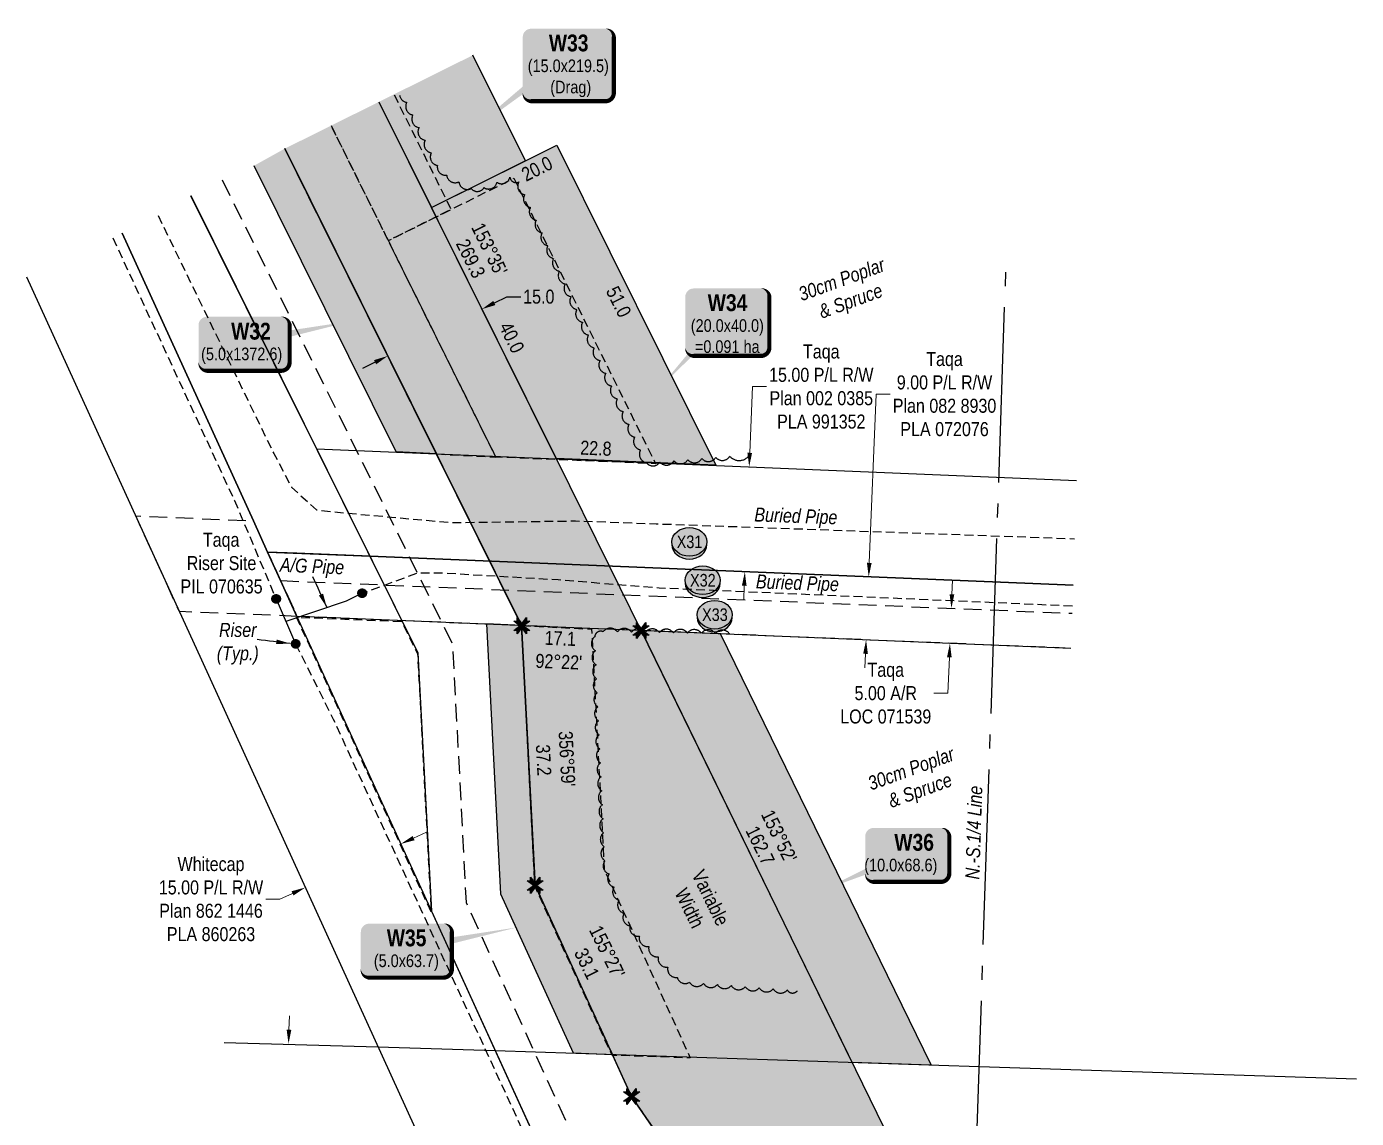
# Model space of a CAD drawing. Extents: x 347027 to 353466, y 6157949 to 6165050.
# Drawn here: x 348830 to 349779, y 6158887 to 6159666 of the extents above; entities that cross this region are included whole.
import ezdxf
from ezdxf.enums import TextEntityAlignment as Align

# ---------------------------------------------------------------- set-up
doc = ezdxf.new("R2010")
doc.units = 0
doc.header["$LTSCALE"] = 5
doc.header["$PDSIZE"] = 20
for name, pattern in [('0', [1, 1, 0]), ('foc-ACCESSROAD', [3.75, 2.5, -1.25]), ('foc-QUARTERLINE', [33, 25, -3, 2, -3]), ('HIDDEN2', [1.875, 1.25, -0.625]), ('UG_PIPE', [1.875, 1.25, -0.625])]:
    doc.linetypes.add(name, pattern=pattern)
doc.layers.get('Defpoints').update_dxf_attribs({"color": 9})
for name, color, linetype in [('AS-PIPE-AG', 44, 'Continuous'), ('AS-PIPE-UG', 44, 'UG_PIPE'), ('AS-PIPE-UG-T', 44, 'Continuous'), ('AS-SYMBOL', 7, 'Continuous'), ('C-AR', 13, 'foc-ACCESSROAD'), ('C-RW', 13, 'Continuous'), ('F-AR', 190, 'foc-ACCESSROAD'), ('F-RW', 190, 'Continuous'), ('F-WS', 190, 'foc-ACCESSROAD'), ('L-BD', 7, 'Continuous'), ('L-MON', 1, 'Continuous'), ('L-QSEC', 8, 'foc-QUARTERLINE'), ('P-CROSSINGS', 250, 'Continuous'), ('P-PROPOSED', 10, 'Continuous'), ('P-PROPOSED-H', 21, 'Continuous'), ('P-TEMP-BLOCKS', 250, 'Continuous'), ('P-TEMP-H', 41, 'Continuous'), ('P-TEMP_WORKSPACE', 46, 'Continuous'), ('P-TXT', 4, 'Continuous'), ('P-WORKAREA', 113, 'Continuous'), ('P-WORKAREA-H', 111, 'Continuous'), ('T-BUSH', 110, '0'), ('T-BUSH-T', 110, 'Continuous'), ('T-EXISTING TFA', 220, 'HIDDEN2')]:
    doc.layers.add(name, color=color, linetype=linetype)
doc.layers.add('F-RW-T', color=190, linetype='Continuous', lineweight=9)
doc.layers.add('F-WS-T', color=190, linetype='Continuous', lineweight=9)
doc.styles.add('100L', font='ARIALN.TTF', dxfattribs={"height": 11})
doc.styles.add('175L', font='ARIALN.TTF', dxfattribs={"height": 20})
doc.styles.add('80', font='ARIALN.TTF', dxfattribs={"height": 10})
doc.styles.add('80CG', font='ARIALN.TTF', dxfattribs={"height": 10})
doc.styles.add('80L', font='ARIALN.TTF', dxfattribs={"height": 10})
doc.styles.add('80LS', font='ARIALNI.TTF', dxfattribs={"height": 10})
doc.styles.add('BOLD', font='ARIALNB.TTF')
doc.styles.add('Crossing', font='ARIALN.TTF', dxfattribs={"height": 10})
doc.dimstyles.new('Compass 5 000', dxfattribs={"dimscale": 5, "dimtxt": 9, "dimasz": 2, "dimexe": 0.2, "dimexo": 0.0625, "dimgap": 0.5, "dimtad": 0, "dimtih": 1, "dimtoh": 1, "dimzin": 0, "dimdsep": 46, "dimtxsty": '80CG', "dimcen": 0.1, "dimse1": 1, "dimse2": 1, "dimclrd": 256, "dimclrt": 256, "dimaunit": 1, "dimadec": 4, "dimazin": 0, "dimtfac": 0.06, "dimtofl": 0, "dimtmove": 0, "dimatfit": 1, "dimfxl": 0.2, "dimtolj": 1, "dimtzin": 0, "dimlwd": -1, "dimarcsym": 0})

# ---------------------------------------------------------------- blocks, each defined once
blk = doc.blocks.new('*D167')
at = {"layer": 'Defpoints', "color": 0, "transparency": 16777216}
for p in [(349199.3155801079, 6159263.116056313), (349198.2847079505, 6159238.149150782), (349489.0348907058, 6159226.14420817)]:
    blk.add_point(p, dxfattribs=at)
at = {"layer": 'F-RW-T', "transparency": 16777216}
for p, q in [((349490.4783068001, 6159261.102600452), (349490.8908507371, 6159271.094087203)), ((349488.6223467689, 6159216.152721418), (349487.5653632486, 6159190.553419398)), ((349487.5653632486, 6159190.553419398), (349477.5653632486, 6159190.553419399))]:
    blk.add_line(p, q, dxfattribs=at)
for points in [[(349488.8130590082, 6159261.171357774), (349492.1435545919, 6159261.033843129), (349490.0657628631, 6159251.1111137)], [(349486.9570989769, 6159216.221478741), (349490.2875945607, 6159216.083964095), (349489.0348907058, 6159226.14420817)]]:
    blk.add_solid(points, dxfattribs=at)
at = {"layer": 'F-RW-T', "transparency": 16777216, "insert": (349443.2509021296, 6159190.553419399), "char_height": 10, "attachment_point": 5, "style": '80CG'}
blk.add_mtext('\\A1;Taqa\\P5.00 A/R\\PLOC 071539', dxfattribs=at)
blk = doc.blocks.new('*D168')
at = {"layer": 'Defpoints', "color": 0, "transparency": 16777216}
for p in [(349494.5482555756, 6159270.927454103), (349429.2284079877, 6159228.65790556), (349492.6948863978, 6159226.037564626)]:
    blk.add_point(p, dxfattribs=at)
at = {"layer": 'F-RW-T', "transparency": 16777216}
for p, q in [((349431.4942957914, 6159283.539282833), (349436.4638753294, 6159403.905952827)), ((349436.4638753294, 6159403.905952827), (349446.4638753294, 6159403.905952828)), ((349428.8158893618, 6159218.666417764), (349428.403370736, 6159208.674929968))]:
    blk.add_line(p, q, dxfattribs=at)
for points in [[(349429.8290478253, 6159283.608035938), (349433.1595437574, 6159283.470529729), (349431.0817771655, 6159273.547795037)], [(349427.1506413958, 6159218.735170868), (349430.4811373278, 6159218.597664659), (349429.2284079877, 6159228.65790556)]]:
    blk.add_solid(points, dxfattribs=at)
at = {"layer": 'F-RW-T', "transparency": 16777216, "insert": (349485.1882955214, 6159403.905952826), "char_height": 10, "attachment_point": 5, "style": '80CG', "bg_fill": 3, "box_fill_scale": 1.1, "bg_fill_color": 256, "bg_fill_true_color": 13158600, "bg_fill_transparency": 0}
blk.add_mtext('\\A1;Taqa\\P9.00 P/L R/W\\PPlan 082 8930\\PPLA 072076', dxfattribs=at)
blk = doc.blocks.new('*D169')
at = {"layer": 'Defpoints', "color": 0, "transparency": 16777216}
for p in [(349098.7743562479, 6159079.698126241), (349029.0795846954, 6159051.928182541), (349030.6059273984, 6159048.584085141)]:
    blk.add_point(p, dxfattribs=at)
at = {"layer": 'F-RW-T', "transparency": 16777216}
for p, q in [((349106.3452126211, 6159087.194448221), (349115.442411697, 6159091.346672803)), ((349010.8851865432, 6159043.623733379), (349000.8851865432, 6159043.62373338)), ((349019.9823856195, 6159047.775957961), (349010.8851865432, 6159043.623733379))]:
    blk.add_line(p, q, dxfattribs=at)
for points in [[(349105.653175191, 6159088.710648067), (349107.0372500517, 6159085.678248376), (349097.2480135448, 6159083.042223641)], [(349019.2903481894, 6159049.292157806), (349020.6744230501, 6159046.259758115), (349029.0795846954, 6159051.928182541)]]:
    blk.add_solid(points, dxfattribs=at)
at = {"layer": 'F-RW-T', "transparency": 16777216, "insert": (348961.7992383856, 6159043.62373338), "char_height": 10, "attachment_point": 5, "style": '80CG'}
blk.add_mtext('\\A1;Whitecap\\P15.00 P/L R/W\\PPlan 862 1446\\PPLA 860263', dxfattribs=at)
blk = doc.blocks.new('*D170')
at = {"layer": 'Defpoints', "color": 0, "transparency": 16777216}
for p in [(349037.4703969008, 6158939.785118397), (349012.9877158438, 6158815.591859259), (349033.35638628, 6158814.920755634)]:
    blk.add_point(p, dxfattribs=at)
at = {"layer": 'F-RW-T', "transparency": 16777216}
for p, q in [((349017.4310261417, 6158950.450798637), (349017.7603258188, 6158960.445375253)), ((349012.6584161667, 6158805.597282643), (349011.4303085188, 6158768.322979538)), ((349011.4303085188, 6158768.322979538), (349001.4303085188, 6158768.322979539))]:
    blk.add_line(p, q, dxfattribs=at)
for points in [[(349015.7652633725, 6158950.505681917), (349019.0967889109, 6158950.395915358), (349017.1017264646, 6158940.456222022)], [(349010.9926533975, 6158805.652165923), (349014.324178936, 6158805.542399365), (349012.9877158438, 6158815.591859259)]]:
    blk.add_solid(points, dxfattribs=at)
at = {"layer": 'F-RW-T', "transparency": 16777216, "insert": (348961.8907450806, 6158768.322979539), "char_height": 10, "attachment_point": 5, "style": '80CG'}
blk.add_mtext('\\A1;Advantage\\P25.00 P/L R/W\\PPLA 150929', dxfattribs=at)
blk = doc.blocks.new('*D171')
at = {"layer": 'Defpoints', "color": 0, "transparency": 16777216}
for p in [(349345.7879129154, 6159352.052165945), (349356.5500698187, 6159351.607002393), (349353.4538776823, 6159276.754275768)]:
    blk.add_point(p, dxfattribs=at)
at = {"layer": 'F-RW-T', "transparency": 16777216}
for p, q in [((349346.2011973654, 6159362.043622093), (349348.1559960133, 6159409.302319988)), ((349348.1559960133, 6159409.302319988), (349358.1559960133, 6159409.302319987)), ((349342.2784363289, 6159267.207983171), (349341.8651518789, 6159257.216527022))]:
    blk.add_line(p, q, dxfattribs=at)
for points in [[(349344.5359546741, 6159362.112502835), (349347.8664400568, 6159361.974741351), (349345.7879129154, 6159352.052165945)], [(349340.6131936376, 6159267.276863912), (349343.9436790203, 6159267.139102428), (349342.691720779, 6159277.19943932)]]:
    blk.add_solid(points, dxfattribs=at)
at = {"layer": 'F-RW-T', "transparency": 16777216, "insert": (349397.2419441725, 6159409.302319988), "char_height": 10, "attachment_point": 5, "style": '80CG'}
blk.add_mtext('\\A1;Taqa\\P15.00 P/L R/W\\PPlan 002 0385\\PPLA 991352', dxfattribs=at)
blk = doc.blocks.new('RISER')
h = blk.add_hatch(color=255)
h.dxf.hatch_style = 1
edge = h.paths.add_edge_path()
edge.add_arc((0, 0), 0.7000000000000001, 0, 360)
blk.add_hatch(color=48).paths.add_polyline_path([(0.5809894393423747, -0.1498374831999172), (-0.5809055220925075, -0.1501624933266612, 0.7745966773228882)])
at = {"color": 48}
blk.add_line((-0.5809055220925075, -0.1501624933266612), (0.5809894393423747, -0.1498374831996898), dxfattribs=at)
blk.add_circle((0, 0), 0.6000000000000001, dxfattribs=at)
blk = doc.blocks.new('*U203')
h = blk.add_hatch(color=191)
edge = h.paths.add_edge_path()
edge.add_line((-23.99999999999998, -20), (23.99999999999998, -20))
edge.add_arc((23.99999999999998, -14), 6, 270, 360)
edge.add_line((29.99999999999998, -14), (29.99999999999998, 12.5))
edge.add_arc((23.99999999999998, 12.5), 6, 0, 90)
edge.add_line((23.99999999999998, 18.5), (-23.99999999999998, 18.5))
edge.add_arc((-23.99999999999998, 12.5), 6, 90, 180)
edge.add_line((-29.99999999999998, 12.5), (-29.99999999999998, -14))
edge.add_arc((-23.99999999999998, -14), 6, 180, 270)
at = {"color": 250, "flags": 128}
blk.add_lwpolyline([(-23.99999999999998, -20, 3, 3, 0), (23.99999999999998, -20, 3, 3, 0.414213562373095), (29.99999999999998, -14, 3, 3, 0), (29.99999999999998, 12.5, 3, 0, 0.414213562373095), (23.99999999999998, 18.5, 0, 0, 0), (-23.99999999999998, 18.5, 0, 0, 0.414213562373095), (-29.99999999999998, 12.5, 0, 0, 0), (-29.99999999999998, -14, 0, 3, 0.414213562373095)], format="xyseb", close=True, dxfattribs=at)
at = {"flags": 128}
blk.add_lwpolyline([(-60.9731432693446, -26.20153598190092, 0, 7.499999999999998, 0), (-3.398394867633905e-15, 0, 0, 0, 0)], format="xyseb", dxfattribs=at)
at = {"color": 250}
for tag, p, height, style in [('TEMP_AREA_W1_001', (-9.212824010914055, 2.244292974654144), 12, 'BOLD'), ('ENTER_TEXT_001', (-30.65893587994544, -12.47010782646594), 9, '80')]:
    blk.add_attdef(tag, p, '', height=height, dxfattribs=dict(at, style=style))
blk = doc.blocks.new('*U214')
h = blk.add_hatch(color=191)
edge = h.paths.add_edge_path()
edge.add_line((-23.99999999999999, -29.65319073615366), (23.99999999999998, -29.65319073615366))
edge.add_arc((23.99999999999998, -23.65319073615366), 6, 270, 360)
edge.add_line((29.99999999999998, -23.65319073615366), (29.99999999999998, 12.5))
edge.add_arc((23.99999999999998, 12.5), 6, 0, 90)
edge.add_line((23.99999999999998, 18.5), (-23.99999999999998, 18.5))
edge.add_arc((-23.99999999999998, 12.5), 6, 90, 180)
edge.add_line((-29.99999999999998, 12.5), (-29.99999999999999, -23.65319073615366))
edge.add_arc((-23.99999999999999, -23.65319073615366), 6, 180, 270)
at = {"color": 250, "flags": 128}
blk.add_lwpolyline([(-23.99999999999999, -29.65319073615366, 3, 3, 0), (23.99999999999998, -29.65319073615366, 3, 3, 0.414213562373095), (29.99999999999998, -23.65319073615366, 3, 3, 0), (29.99999999999998, 12.5, 3, 0, 0.414213562373095), (23.99999999999998, 18.5, 0, 0, 0), (-23.99999999999998, 18.5, 0, 0, 0.414213562373095), (-29.99999999999998, 12.5, 0, 0, 0), (-29.99999999999999, -23.65319073615366, 0, 3, 0.414213562373095)], format="xyseb", close=True, dxfattribs=at)
at = {"flags": 128}
blk.add_lwpolyline([(-48.24868266175787, -52.32463700448172, 0, 7.499999999999998, 0), (-3.398394867633905e-15, 0, 0, 0, 0)], format="xyseb", dxfattribs=at)
at = {"color": 250}
for tag, p, height, style in [('TEMP_AREA_W1_001', (-9.212824010914055, 2.244292974654144), 12, 'BOLD'), ('ENTER_TEXT_001', (-30.65893587994544, -12.47010782646594), 9, '80')]:
    blk.add_attdef(tag, p, '', height=height, dxfattribs=dict(at, style=style))
blk = doc.blocks.new('*U253')
h = blk.add_hatch(color=191)
edge = h.paths.add_edge_path()
edge.add_line((-26.49999999999998, -33.26339007717201), (26.49999999999998, -33.26339007717201))
edge.add_arc((26.49999999999997, -27.26339007717201), 6, 270, 360)
edge.add_line((32.49999999999997, -27.26339007717201), (32.49999999999998, 12.5))
edge.add_arc((26.49999999999998, 12.5), 6, 0, 90)
edge.add_line((26.49999999999998, 18.5), (-26.49999999999998, 18.5))
edge.add_arc((-26.49999999999998, 12.5), 6, 90, 180)
edge.add_line((-32.49999999999998, 12.5), (-32.49999999999999, -27.26339007717201))
edge.add_arc((-26.49999999999999, -27.26339007717201), 6, 180, 270)
at = {"color": 250, "flags": 128}
blk.add_lwpolyline([(-26.49999999999998, -33.26339007717201, 3, 3, 0), (26.49999999999998, -33.26339007717201, 3, 3, 0.414213562373095), (32.49999999999997, -27.26339007717201, 3, 3, 0), (32.49999999999998, 12.5, 3, 0, 0.414213562373095), (26.49999999999998, 18.5, 0, 0, 0), (-26.49999999999998, 18.5, 0, 0, 0.414213562373095), (-32.49999999999998, 12.5, 0, 0, 0), (-32.49999999999999, -27.26339007717201, 0, 3, 0.414213562373095)], format="xyseb", close=True, dxfattribs=at)
at = {"flags": 128}
blk.add_lwpolyline([(-74.71197687824147, -58.81434469311942, 0, 7.499999999999999, 0), (-3.398394867633904e-15, 9.860761315262648e-32, 0, 0, 0)], format="xyseb", dxfattribs=at)
at = {"color": 250}
for tag, p, height, style in [('TEMP_AREA_W1_001', (-9.212824010914055, 2.244292974654144), 12, 'BOLD'), ('ENTER_TEXT_001', (-30.65893587994544, -12.47010782646594), 9, '80')]:
    blk.add_attdef(tag, p, '', height=height, dxfattribs=dict(at, style=style))
blk = doc.blocks.new('*U200')
h = blk.add_hatch(color=111)
edge = h.paths.add_edge_path()
edge.add_line((-26.49999999999999, -20), (26.49999999999999, -20))
edge.add_arc((26.49999999999999, -14), 6, 270, 360)
edge.add_line((32.49999999999999, -14), (32.49999999999999, 12.5))
edge.add_arc((26.49999999999999, 12.5), 6, 0, 90)
edge.add_line((26.49999999999999, 18.5), (-26.49999999999999, 18.5))
edge.add_arc((-26.49999999999999, 12.5), 6, 90, 180)
edge.add_line((-32.49999999999999, 12.5), (-32.49999999999999, -14))
edge.add_arc((-26.49999999999999, -14), 6, 180, 270)
at = {"color": 250, "flags": 128}
blk.add_lwpolyline([(-26.49999999999999, -20, 3, 3, 0), (26.49999999999999, -20, 3, 3, 0.414213562373095), (32.49999999999999, -14, 3, 3, 0), (32.49999999999999, 12.5, 3, 0, 0.414213562373095), (26.49999999999999, 18.5, 0, 0, 0), (-26.49999999999999, 18.5, 0, 0, 0.414213562373095), (-32.49999999999999, 12.5, 0, 0, 0), (-32.49999999999999, -14, 0, 3, 0.414213562373095)], format="xyseb", close=True, dxfattribs=at)
at = {"flags": 128}
blk.add_lwpolyline([(79.33763660520286, 15.88996899139666, 0, 7.499999999999999, 0), (-3.398394867633905e-15, 0, 0, 0, 0)], format="xyseb", dxfattribs=at)
at = {"color": 250}
for tag, p, height, style in [('TEMP_AREA_W1_001', (-9.212824010914055, 2.244292974654144), 12, 'BOLD'), ('ENTER_TEXT_001', (-30.65893587994544, -12.47010782646594), 9, '80')]:
    blk.add_attdef(tag, p, '', height=height, dxfattribs=dict(at, style=style))
blk = doc.blocks.new('TEMP')
h = blk.add_hatch(color=255)
h.dxf.hatch_style = 1
h.paths.add_polyline_path([(-1.152061661774314, -0.6656854195645793), (-0.6656854224511335, -0.6656854195645793), (-0.6656854224511335, -1.152061655686339), (-5.273250724968648e-10, -0.2514284436956588), (0.6656854183820542, -1.152061663420682), (0.6656854183820542, -0.6656854208922597), (1.152061656810019, -0.6656854053035205), (0.2514284429676993, 5.273252945414697e-10), (1.152061671303363, 0.6656854258011663), (0.6656854287749412, 0.6656854258011663), (0.6656854131859291, 1.152061664229041), (-5.274159997625816e-10, 0.2514284397220762), (-0.6656854269836912, 1.152061669657269), (-0.6656854269836914, 0.6656854303339059), (-1.152061663105633, 0.665685430333906), (-0.2514284404497632, 5.273249614745623e-10)])
h = blk.add_hatch(color=1)
h.dxf.hatch_style = 1
h.paths.add_polyline_path([(-0.06148754561550518, -3.245802793205854e-09), (0.5656854183820542, -0.8485281365719857), (0.5656854183820542, -0.3566277553978557), (1.665334536937735e-16, 0.06148754561552533), (-0.8485281349258001, -0.5656854195645793), (-0.3566277640338187, -0.5656854195645793), (0.06148754642195797, -3.245822666197995e-09), (-0.5656854269836911, 0.8485281428085727), (-0.5656854269836913, 0.3566277719165035), (-2.320366121466577e-14, -0.06148754642194038), (0.8485281444547581, 0.5656854258011663), (0.3566277632805105, 0.5656854258011663)])
at = {"color": 1}
for p, q in [((-0.0831890328488953, 0), (0.08318903393992515, 0)), ((0, 0.08318903069412045), (0, -0.08318903609469999))]:
    blk.add_line(p, q, dxfattribs=at)
at = {"color": 255, "flags": 128}
blk.add_lwpolyline([(-0.251428440449763, 5.273250280879439e-10), (-1.152061663105633, 0.665685430333906), (-0.6656854269836914, 0.665685430333906), (-0.6656854269836914, 1.152061669657269), (-5.274159775581211e-10, 0.2514284397220763), (0.6656854131859291, 1.152061664229041), (0.6656854287749412, 0.6656854258011663), (1.152061671303363, 0.6656854258011663), (0.2514284429676991, 5.273250280879439e-10), (1.152061656810019, -0.6656854053035204), (0.6656854183820542, -0.6656854208922596), (0.6656854183820542, -1.152061663420682), (-5.273250280879439e-10, -0.2514284436956586), (-0.6656854224511335, -1.152061655686339), (-0.6656854224511335, -0.6656854195645793), (-1.152061661774314, -0.6656854195645793)], close=True, dxfattribs=at)
at = {"color": 1, "flags": 128}
blk.add_lwpolyline([(-0.0831890328488953, 0), (-0.8485281394583581, 0.565685430333906), (-0.5656854269836913, 0.565685430333906), (-0.5656854269836913, 0.8485281428085728), (0, 0.08318903069412045), (0.565685422914612, 0.8485281473411306), (0.5656854319800914, 0.5656854258011663), (0.8485281444547582, 0.5656854258011663), (0.08318903393992515, 0), (0.8485281399220185, -0.5656854150320214), (0.5656854183820542, -0.5656854240973189), (0.5656854183820542, -0.8485281365719857), (0, -0.08318903609469999), (-0.5656854224511335, -0.8485281320390641), (-0.5656854224511335, -0.5656854195645792), (-0.8485281349258003, -0.5656854195645792)], close=True, dxfattribs=at)
blk = doc.blocks.new('xing2')
h = blk.add_hatch(color=50)
h.dxf.hatch_style = 1
edge = h.paths.add_edge_path()
edge.add_ellipse((0, 0), major_axis=(-12.5, 0), ratio=0.8162973455633619, start_angle=0, end_angle=360)
h = blk.add_hatch(color=250)
h.dxf.hatch_style = 1
edge = h.paths.add_edge_path()
edge.add_ellipse((0, -2.047489049626165), major_axis=(-12.5, 0), ratio=0.8162973455633619, start_angle=0, end_angle=180)
edge.add_line((12.5, -2.047489049626165), (12.5, 0))
edge.add_ellipse((0, 0), major_axis=(-12.5, 0), ratio=0.8162973455633619, start_angle=0, end_angle=180, ccw=False)
edge.add_line((-12.5, 0), (-12.5, -2.047489049626165))
at = {"color": 250}
blk.add_ellipse((0, 0), major_axis=(-12.5, 0), ratio=0.8162973455633619, dxfattribs=at)
blk.add_ellipse((0, -2.047489049626165), major_axis=(-12.5, 0), ratio=0.8162973455633619, start_param=0, end_param=3.141592653589793, dxfattribs=at)
at = {"color": 250, "style": 'Crossing'}
blk.add_attdef('CROSSING', text='', height=9, dxfattribs=at).set_placement((0.08916442567715421, 0.0199513138486509), align=Align.MIDDLE_CENTER)
at = {"color": 250, "style": 'Crossing', "flags": 1}
for tag, p in [('OWNER', (0.08916442567715421, -12.49201765665748)), ('DESCRIPTION', (0.08916442567715421, -25.770021277247)), ('LOCATION', (0.08916442567715421, -39.30337514164421)), ('DWG_REF', (0.08916442567715421, -52.83672900604233))]:
    blk.add_attdef(tag, text='', height=9, dxfattribs=at).set_placement(p, align=Align.MIDDLE_CENTER)
blk = doc.blocks.new('*D252')
at = {"layer": 'Defpoints', "color": 0, "transparency": 16777216}
for p in [(349155.035310261, 6159464.526548543), (349174.1715602735, 6159426.006943804), (349107.0199655327, 6159392.646536437)]:
    blk.add_point(p, dxfattribs=at)
at = {"layer": 'P-TXT', "transparency": 16777216}
for p, q in [((349163.9910429213, 6159468.975689192), (349172.9467755817, 6159473.424829841)), ((349172.9467755817, 6159473.424829841), (349182.9467755812, 6159473.424829842)), ((349078.9279828593, 6159426.717000526), (349069.9722501994, 6159422.267859877))]:
    blk.add_line(p, q, dxfattribs=at)
for points in [[(349163.2495194795, 6159470.468311302), (349164.7325663632, 6159467.483067082), (349155.035310261, 6159464.526548543)], [(349078.1864594175, 6159428.209622636), (349079.6695063012, 6159425.224378416), (349087.8837155197, 6159431.166141176)]]:
    blk.add_solid(points, dxfattribs=at)
at = {"layer": 'P-TXT', "transparency": 16777216, "insert": (349195.6991630304, 6159473.424829841), "char_height": 10, "attachment_point": 5, "style": '80CG'}
blk.add_mtext('\\A1;15.0', dxfattribs=at)

msp = doc.modelspace()

# ---------------------------------------------------------------- hatches: boundary and pattern name
at = {"layer": 'P-PROPOSED-H'}
h = msp.add_hatch(color=256, dxfattribs=at)
h.dxf.hatch_style = 1
h.paths.add_polyline_path([(349081.5643931365, 6159612.416313447), (349207.9665252207, 6159357.980622499), (349246.0112583333, 6159281.40012661), (349268.5395723621, 6159235.444517204), (349625.6269350201, 6158504.532545392), (349698.139990013, 6158291.667207034), (349618.0308827478, 6158294.302322016), (349556.0299759676, 6158475.091224699), (349261.7797250646, 6158903.105833584), (349193.1261365471, 6159053.475321599), (349183.3713966474, 6159238.9610723), (349014.4140881081, 6159579.056367189)])
at = {"layer": 'P-TEMP-H'}
h = msp.add_hatch(color=256, dxfattribs=at)
h.dxf.hatch_style = 1
h.paths.add_polyline_path([(349148.7150606478, 6159645.776439783), (349081.564580575, 6159612.416406563), (349119.0066780998, 6159537.049047423), (349186.1575214927, 6159570.408432674)])
h = msp.add_hatch(color=256, dxfattribs=at)
h.dxf.hatch_style = 1
h.paths.add_polyline_path([(349207.9665252354, 6159357.980622469), (349119.0066780998, 6159537.049047423), (349208.5408540503, 6159581.528087735), (349321.9416669558, 6159353.266179018)])
h = msp.add_hatch(color=256, dxfattribs=at)
h.dxf.hatch_style = 1
h.paths.add_polyline_path([(349475.5954076081, 6158925.502311081), (349325.3534655186, 6159232.902539694), (349268.6373782728, 6159235.244321064), (349419.0543492644, 6158927.360099)])
at = {"layer": 'P-WORKAREA-H'}
h = msp.add_hatch(color=256, dxfattribs=at)
h.dxf.hatch_style = 1
h.paths.add_polyline_path([(349014.4141715208, 6159579.056199286), (348992.5355764459, 6159566.920024175), (349093.9933548853, 6159362.694984281), (349122.6004249094, 6159361.28404532)])
h = msp.add_hatch(color=256, dxfattribs=at)
h.dxf.hatch_style = 1
h.paths.add_polyline_path([(349248.2448721467, 6158932.855175824), (349193.1261365459, 6159053.475321603), (349183.5105413778, 6159238.759169337), (349158.2889592095, 6159239.99671474), (349168.4167394236, 6159047.417485612), (349220.2484608422, 6158933.892328642)])

# ---------------------------------------------------------------- linework, layer by layer
at = {"layer": 'AS-PIPE-AG'}
for p, q in [((349069.6333654064, 6159261.869307071), (349058.2863430811, 6159256.290770986)), ((349008.2744671377, 6159257.835365651), (349022.1958139141, 6159225.778777909)), ((349058.2863430811, 6159256.290770986), (349015.2351405259, 6159241.807071756))]:
    msp.add_line(p, q, dxfattribs=at)
at = {"layer": 'AS-PIPE-UG', "flags": 128}
for points in [[(348924.0074522204, 6159531.383724445), (349006.5749131328, 6159361.588138965), (349019.3215681725, 6159337.554445866), (349037.0569140811, 6159321.358695935), (349051.9779985075, 6159319.684135371), (349133.80652516, 6159312.286076757), (349221.8384239323, 6159313.500758002), (349279.3333361822, 6159311.441298447), (349578.0395168976, 6159300.802245426)], [(348891.7609084024, 6159515.363834327), (348978.5022799207, 6159328.07693292), (349008.2744671377, 6159257.835365651)], [(349576.426875982, 6159252.674005249), (349281.4827721311, 6159265.538344244), (349209.6216298487, 6159271.331823924), (349127.9080730275, 6159276.115568569), (349108.9080589878, 6159276.180551504), (349069.8982958847, 6159261.689354269)], [(349022.1958139141, 6159225.778777909), (349049.0137763766, 6159172.0478779), (349259.0086697591, 6158715.95256589), (349300.7977035294, 6158641.177188378), (349360.1521278085, 6158538.249198622), (349411.9342630975, 6158470.86834225), (349482.886802368, 6158350.114305919)]]:
    msp.add_lwpolyline(points, dxfattribs=at)
at = {"layer": 'C-AR', "flags": 128}
for points in [[(349587.0085851667, 6158385.584453064), (349556.1784458898, 6158475.872935736), (349427.95987636, 6158661.944365893), (349261.9277755755, 6158902.886004118), (349193.2213833173, 6159053.323787646), (349183.5105413778, 6159238.759169337), (349015.0902966143, 6159577.691900614)], [(348969.6569275819, 6159556.82106817), (349134.107229316, 6159225.797957406), (349143.8146970897, 6159041.211083102), (349218.2178021368, 6158878.248635584), (349386.8091068228, 6158633.588090015), (349511.1033788017, 6158453.21162012), (349565.8278082117, 6158295.804534383)]]:
    msp.add_lwpolyline(points, dxfattribs=at)
at = {"layer": 'C-RW', "flags": 128}
for points in [[(348947.2948619286, 6159545.709127758), (349109.4570570053, 6159219.291762164), (349119.1447098507, 6159035.081667488), (349196.4518603248, 6158865.758593579), (349488.6961529544, 6158441.652212715), (349538.0704045811, 6158296.711873648), (349618.1789332615, 6158294.08249255), (349556.0299759676, 6158475.091224699), (349261.9277755781, 6158902.886004126), (349193.2741870603, 6159053.255492159), (349183.5194471625, 6159238.74124286), (349014.4469537436, 6159579.068394152)], [(349587.0085851628, 6158385.584453044), (349556.0299759676, 6158475.091224699), (349261.9277755772, 6158902.886004111), (349193.2213833189, 6159053.32378768), (349183.5105413778, 6159238.759169337), (349015.0902966278, 6159577.691900621)], [(348947.9092032659, 6159544.435213582), (349109.4262426879, 6159219.316498058), (349119.1113539777, 6159035.154730867), (349196.3982229208, 6158865.876078872), (349488.565845258, 6158441.880962322), (349515.9855551561, 6158361.389169115)]]:
    msp.add_lwpolyline(points, dxfattribs=at)
at = {"layer": 'F-AR', "flags": 128}
msp.add_lwpolyline([(349575.4184264365, 6159222.577471385), (349060.5685829876, 6159243.835386717), (349023.1258181783, 6159245.388401003), (349011.4928869842, 6159270.881088003), (349061.5998745164, 6159268.801656115), (349576.2553218232, 6159247.55408077)], dxfattribs=at)
at = {"layer": 'F-RW'}
for points in [[(348947.2626738859, 6159545.695736864), (349026.1970090722, 6159386.849178303)], [(349022.9509324681, 6159290.402570429), (349002.1889611456, 6159291.258937782), (348992.0020805956, 6159313.578030368), (348898.411736505, 6159518.667925932)], [(349026.1665441993, 6159386.910501232), (349037.1414946477, 6159364.818950186), (349579.4329284048, 6159342.387723617)], [(349575.4184264365, 6159222.577471385), (349060.5685829876, 6159243.835386717), (349023.1258181783, 6159245.388401003), (349011.4928869842, 6159270.881088003), (349002.1889611456, 6159291.258937782), (349075.2463261467, 6159288.245546635), (349576.9244537832, 6159267.523897575)], [(349575.4184264409, 6159222.577471514), (349060.5685829876, 6159243.835386717), (349023.1258181783, 6159245.388401003), (349011.492886977, 6159270.881088003), (349002.1889611456, 6159291.258937782), (349075.2463261467, 6159288.245546635), (349576.9244537832, 6159267.523897575)], [(349576.9244537832, 6159267.523897575), (349075.2463261467, 6159288.245546635), (349022.9182848872, 6159290.403917058)], [(349021.5214701797, 6159248.90420804), (349023.1258181783, 6159245.388401003), (349196.3982229232, 6158865.876078872), (349421.0730098038, 6158539.826903095)]]:
    msp.add_lwpolyline(points, dxfattribs=at)
at = {"layer": 'F-RW', "flags": 128}
for points in [[(348898.411736505, 6159518.667925932), (348992.0020805956, 6159313.578030368), (349002.1889611456, 6159291.258937782), (349011.492886977, 6159270.881088003), (349023.1258181783, 6159245.388401003), (349196.3982229232, 6158865.876078872), (349488.565845258, 6158441.880962322), (349515.9855551561, 6158361.389169115)], [(348830.2150175, 6159487.547161181), (348923.8053615896, 6159282.457265597), (348933.9943507321, 6159260.133552753), (348943.3021542504, 6159239.747208493), (348954.9287410082, 6159214.26842111), (349130.9394852786, 6158828.758408694), (349420.9532446245, 6158407.888988896), (349445.0277379713, 6158337.217229545)], [(348971.2425963423, 6158941.38441643), (349080.916997685, 6158938.353596076), (349164.5617416474, 6158935.60477963), (349509.9267508328, 6158924.257009326), (349779.0664419258, 6158915.382338945)]]:
    msp.add_lwpolyline(points, dxfattribs=at)
at = {"layer": 'F-WS', "flags": 128}
msp.add_lwpolyline([(348992.0020805956, 6159313.578030368), (349002.1889611456, 6159291.258937782), (349011.492886977, 6159270.881088003), (349023.1258181783, 6159245.388401003), (348939.2069400816, 6159248.832112875), (348908.0831794465, 6159317.021875468), (348992.0020805956, 6159313.578030368)], close=True, dxfattribs=at)
at = {"layer": 'L-QSEC'}
msp.add_line((349490.7373622408, 6158351.5420888), (349529.0385899135, 6159494.617813351), dxfattribs=at)
at = {"layer": 'P-PROPOSED', "flags": 128}
msp.add_lwpolyline([(349081.5643931365, 6159612.416313447), (349207.9665252207, 6159357.980622499), (349246.0112583333, 6159281.40012661), (349268.5395723621, 6159235.444517204), (349625.6269350201, 6158504.532545392), (349698.139990013, 6158291.667207034), (349618.0308827478, 6158294.302322016), (349556.0299759676, 6158475.091224699), (349261.7797250646, 6158903.105833584), (349193.1261365471, 6159053.475321599), (349183.3713966474, 6159238.9610723), (349014.4140881081, 6159579.056367189)], dxfattribs=at)
at = {"layer": 'P-TEMP_WORKSPACE', "flags": 128}
msp.add_lwpolyline([(349081.5645805754, 6159612.416406563), (349119.0066780998, 6159537.049047423), (349186.1575214927, 6159570.408432674), (349148.715060648, 6159645.776439783)], dxfattribs=at)
for points in [[(349207.9665252354, 6159357.980622469), (349119.0066780998, 6159537.049047423), (349208.5408540503, 6159581.528087735), (349321.9416669558, 6159353.266179018)], [(349475.5954076081, 6158925.502311081), (349325.3534655186, 6159232.902539694), (349268.6373782728, 6159235.244321064), (349419.0543492644, 6158927.360099)]]:
    msp.add_lwpolyline(points, close=True, dxfattribs=at)
at = {"layer": 'P-WORKAREA'}
msp.add_lwpolyline([(349014.8563035696, 6159578.166228737), (349122.6004249094, 6159361.28404532), (349093.9933548853, 6159362.694984281), (348992.5355764457, 6159566.920024174)], dxfattribs=at)
at = {"layer": 'P-WORKAREA', "flags": 128}
msp.add_lwpolyline([(349248.2448721467, 6158932.855175824), (349193.1261365459, 6159053.475321603), (349183.5105413778, 6159238.759169337), (349158.2889592095, 6159239.99671474), (349168.4167394236, 6159047.417485612), (349220.2484608422, 6158933.892328642)], close=True, dxfattribs=at)
at = {"layer": 'T-BUSH', "flags": 128}
for points in [[(349096.3680075313, 6159617.322716088, 0.3351789824263049), (349101.4711582607, 6159612.025980617, 0.52056705), (349105.8527396088, 6159603.039920202, 0.52056705), (349110.2343209565, 6159594.05385978, 0.52056705), (349114.6159023042, 6159585.067799365, 0.52056705), (349118.9974836514, 6159576.08173895, 0.52056705), (349123.3790649991, 6159567.095678535, 0.52056705), (349129.9317374873, 6159560.179923533, 0.52056705), (349138.6995394538, 6159555.376467949, 0.52056705), (349147.4673414204, 6159550.573012363, 0.52056705), (349156.5535924104, 6159551.249217683, 0.52056705), (349165.8187941821, 6159555.004690084, 0.52056705), (349175.0839959541, 6159558.760162492, 0.52056705), (349181.4807481221, 6159555.327790066, 0.52056705), (349185.6146647609, 6159546.225138249, 0.52056705), (349189.7485813998, 6159537.122486431, 0.52056705), (349193.8824980386, 6159528.019834614, 0.52056705), (349198.0164146775, 6159518.917182797, 0.52056705), (349202.1503313163, 6159509.81453098, 0.52056705), (349206.2842479552, 6159500.711879163, 0.52056705), (349210.4181645941, 6159491.609227345, 0.52056705), (349214.5520812329, 6159482.506575529, 0.52056705), (349218.6859978718, 6159473.403923711, 0.52056705), (349222.8199145106, 6159464.301271894, 0.52056705), (349226.9538311495, 6159455.198620076, 0.52056705), (349231.0877477884, 6159446.095968259, 0.52056705), (349235.2216644273, 6159436.993316442, 0.52056705), (349239.3555810661, 6159427.890664625, 0.52056705), (349243.489497705, 6159418.788012807, 0.52056705), (349247.6234143438, 6159409.68536099, 0.52056705), (349251.7573309822, 6159400.582709173, 0.52056705), (349255.8912476211, 6159391.480057356, 0.52056705), (349260.0251642599, 6159382.377405538, 0.52056705), (349264.1590808988, 6159373.274753721, 0.52056705), (349268.2929975376, 6159364.172101904, 0.52056705), (349272.4269141765, 6159355.069450087, 0.52056705), (349282.1374128628, 6159355.475932137, 0.52056705), (349292.0997773333, 6159356.311893289, 0.52056705), (349302.0621418029, 6159357.147854442, 0.52056705), (349312.0245062729, 6159357.983815595, 0.52056705), (349321.9868707435, 6159358.819776755, 0.52056705), (349331.949235213, 6159359.655737908, 0.52056705), (349346.1133579976, 6159360.844276669)], [(349331.6936464743, 6159232.921779558, 0.52056705), (349321.6976872443, 6159233.090112455, 0.52056705), (349311.7017280147, 6159233.258445353, 0.52056705), (349301.7057687857, 6159233.426778252, 0.52056705), (349291.7098095557, 6159233.59511115, 0.52056705), (349281.7138503262, 6159233.763444056, 0.52056705), (349271.7178910967, 6159233.931776945, 0.52056705), (349261.7219318677, 6159234.100109844, 0.52056705), (349251.7259726377, 6159234.268442743, 0.52056705), (349241.7300134082, 6159234.436775641, 0.52056705), (349235.5885727742, 6159230.859738173, 0.52056705), (349236.0438973494, 6159220.872735807, 0.52056705), (349236.4992219256, 6159210.885733426, 0.52056705), (349236.9545465008, 6159200.898731052, 0.52056705), (349237.4098710769, 6159190.911728677, 0.52056705), (349237.8651956521, 6159180.924726305, 0.52056705), (349238.3205202278, 6159170.93772393, 0.52056705), (349238.7758448034, 6159160.950721556, 0.52056705), (349239.2311693791, 6159150.963719191, 0.52056705), (349239.6864939548, 6159140.976716809, 0.52056705), (349240.1418185305, 6159130.989714443, 0.52056705), (349240.5971431066, 6159121.002712062, 0.52056705), (349241.0524676818, 6159111.015709688, 0.52056705), (349241.5077922579, 6159101.028707313, 0.52056705), (349241.9631168331, 6159091.041704941, 0.52056705), (349242.4184414093, 6159081.054702566, 0.52056705), (349242.8737659845, 6159071.067700192, 0.52056705), (349245.857455698, 6159061.605950617, 0.52056705), (349249.4176144848, 6159052.263959058, 0.52056705), (349252.9777732713, 6159042.921967505, 0.52056705), (349256.5379320581, 6159033.579975938, 0.52056705), (349260.6625894769, 6159024.58709692, 0.52056705), (349267.4305688471, 6159017.228972695, 0.52056705), (349274.1985482183, 6159009.870848469, 0.52056705), (349280.9665275885, 6159002.512724251, 0.52056705), (349287.7345069597, 6158995.154600018, 0.52056705), (349294.50248633, 6158987.796475791, 0.52056705), (349303.1844683374, 6158984.368410131, 0.52056705), (349313.1504565272, 6158983.576819154, 0.52056705), (349323.1164447175, 6158982.785228179, 0.52056705), (349333.0824329078, 6158981.993637211, 0.52056705), (349343.0484210982, 6158981.202046227, 0.52056705), (349353.0144092889, 6158980.410455251, 0.52056705), (349362.9803974789, 6158979.618864283, 0.52056705), (349372.9463856691, 6158978.827273299, 0.52056705), (349380.1466236357, 6158978.255363791, 0.52056705)]]:
    msp.add_lwpolyline(points, format="xyb", dxfattribs=at)
at = {"layer": 'T-EXISTING TFA', "flags": 128}
for points in [[(349092.4656223686, 6159617.483866082), (349133.1051918122, 6159535.680205315), (349088.3375267269, 6159513.439896967), (349047.6979572607, 6159595.243557781)], [(349014.4469537297, 6159579.068394146), (349122.6004249094, 6159361.28404532), (349165.0788540797, 6159358.966766604), (349047.6979572783, 6159595.243557789)]]:
    msp.add_lwpolyline(points, dxfattribs=at)
for points in [[(349165.0788540797, 6159358.966766604), (349088.3375267269, 6159513.439896967), (349177.8728569018, 6159557.920513581), (349279.0539957997, 6159354.252323225)], [(349118.8481894128, 6159034.519785905), (349022.837465197, 6159244.808625326), (349097.74478925, 6159241.708714653), (349109.1605365673, 6159218.729880623)], [(349183.5105413778, 6159238.759169337), (349233.3824369248, 6159236.226878467), (349242.3973180962, 6159064.809493787), (349303.7818980383, 6158930.361053992), (349247.9936372568, 6158932.194106963), (349192.9776666224, 6159052.693610629)]]:
    msp.add_lwpolyline(points, close=True, dxfattribs=at)

# ---------------------------------------------------------------- block references
at = {"layer": 'AS-SYMBOL', "xscale": 4.99746357137875, "yscale": 4.99746357137875, "zscale": 4.99746357137875}
for p in [(349008.2744671377, 6159257.835365651), (349069.6333654064, 6159261.869307071), (349022.1958139141, 6159225.778777909)]:
    msp.add_blockref('RISER', p, dxfattribs=at)
at = {"layer": 'L-MON', "xscale": 4.99868825, "yscale": 4.99868825, "zscale": 4.99868825}
for p in [(349183.5194471609, 6159238.741242821), (349193.1261365459, 6159053.475321603), (349261.9285891079, 6158902.884823536)]:
    msp.add_blockref('TEMP', p, dxfattribs=at)
at = {"layer": 'L-MON', "color": 2, "xscale": 4.99868825, "yscale": 4.99868825, "zscale": 4.99868825}
msp.add_blockref('TEMP', (349268.6373782728, 6159235.244321064), dxfattribs=at)
at = {"layer": 'P-CROSSINGS', "xscale": 0.9994927142757499, "yscale": 0.9994927142757499, "zscale": 0.9994927142757499}
for p, values in [((349303.1630344526, 6159298.549767407), {'CROSSING': 'X31'}), ((349312.6490512214, 6159271.119625179), {'CROSSING': 'X32'}), ((349321.2516340147, 6159246.565016744), {'CROSSING': 'X33'})]:
    msp.add_blockref('xing2', p, dxfattribs=at).add_auto_attribs(values)
at = {"layer": 'P-TEMP-BLOCKS'}
ref = msp.add_blockref('*U253', (349216.7348719315, 6159646.138993701), dxfattribs=dict(at, xscale=0.999755, yscale=0.999755, zscale=0.999755))
ref.add_attrib('TEMP_AREA_W1_001', 'W33', (349202.8760580775, 6159648.485030991), dxfattribs={"layer": '0', "color": 250, "height": 11.99706000000001, "style": 'BOLD'})
ref.add_attrib('ENTER_TEXT_001', '(15.0x219.5)', (349187.7989206849, 6159633.67194105), dxfattribs={"layer": '0', "color": 250, "height": 8.997795000000012, "style": '80'})
ref.add_attrib('ENTER_TEXT_002', ' (Drag)', (349201.0163501068, 6159618.522174799), dxfattribs={"layer": '0', "color": 250, "height": 8.997795000000012, "style": '80'})
ref = msp.add_blockref('*U214', (349330.2106262146, 6159460.827400316), dxfattribs=dict(at, xscale=0.999755, yscale=0.999755, zscale=0.999755))
ref.add_attrib('TEMP_AREA_W1_001', 'W34', (349316.2208758258, 6159463.173437608), dxfattribs={"layer": '0', "color": 250, "height": 11.99706000000001, "style": 'BOLD'})
ref.add_attrib('ENTER_TEXT_001', '(20.0x40.0)', (349304.1409575499, 6159448.360347669), dxfattribs={"layer": '0', "color": 250, "height": 8.997795000000012, "style": '80'})
ref.add_attrib('ENTER_TEXT_002', '=0.091 ha', (349307.0808919325, 6159433.327196768), dxfattribs={"layer": '0', "color": 250, "height": 8.997795000000012, "style": '80'})
for name, p, xscale, yscale, zscale, values in [('*U200', (348985.3919479693, 6159440.589343593), 0.99973765, 0.99973765, 0.99973765, {'TEMP_AREA_W1_001': 'W32', 'ENTER_TEXT_001': '(5.0x1372.6)'}), ('*U203', (349458.5809789013, 6159075.95346716), 0.999755, 0.999755, 0.999755, {'TEMP_AREA_W1_001': 'W36', 'ENTER_TEXT_001': '(10.0x68.6)'})]:
    msp.add_blockref(name, p, dxfattribs=dict(at, xscale=xscale, yscale=yscale, zscale=zscale)).add_auto_attribs(values)
ref = msp.add_blockref('*U200', (349101.1789257642, 6159007.659047587), dxfattribs=dict(at, xscale=0.99973765, yscale=0.99973765, zscale=0.99973765))
ref.add_attrib('TEMP_AREA_W1_001', 'W35', (349087.2385185055, 6159010.005044163), dxfattribs={"layer": '0', "color": 250, "height": 11.9968518, "style": 'BOLD'})
ref.add_attrib('ENTER_TEXT_001', '(5.0x63.7)', (349077.9759423587, 6158995.192211293), dxfattribs={"layer": '0', "color": 250, "height": 8.99763885, "style": '80'})

# ---------------------------------------------------------------- texts
at = {"layer": 'AS-PIPE-UG-T', "style": '80LS'}
for s, rotation, p in [('Buried Pipe', 357.9601517911136, (349379.0842575618, 6159315.813979239)), ('A/G Pipe', 357.638064460479, (349033.8316289383, 6159280.023812152)), ('Buried Pipe', 357.9601517911136, (349380.1794848447, 6159268.07258968))]:
    msp.add_text(s, height=9.9949271427575, rotation=rotation, dxfattribs=at).set_placement(p, align=Align.MIDDLE)
at = {"layer": 'AS-PIPE-UG-T', "insert": (348980.9042089297, 6159240.692288196), "char_height": 9.9949271427575, "width": 29.51108477222204, "attachment_point": 2, "style": '80LS'}
msp.add_mtext('Riser\\P(Typ.)', dxfattribs=at)
at = {"layer": 'F-WS-T', "insert": (348938.6776332177, 6159305.049513236), "char_height": 9.9949271427575, "attachment_point": 1, "style": '175L'}
msp.add_mtext_dynamic_manual_height_columns('\\pi17.30991;Taqa\\P\\pi5.83892;Riser Site\\P\\pi1.3528;PIL 070635', width=59.92757104602752, gutter_width=100.0245060039713, heights=[0], dxfattribs=at)
at = {"layer": 'L-BD', "color": 6, "style": '80L'}
for s, rotation, p in [("153°35'", 296.4169999999994, (349160.5458138422, 6159507.369508564)), ('269.3', 296.4169999999994, (349147.115638189, 6159500.697751681)), ("153°52'", 296.1296999999922, (349367.1735029402, 6159088.556117742)), ('162.7', 296.1296999999922, (349353.7100424898, 6159081.951786537))]:
    msp.add_text(s, height=9.9973765, rotation=rotation, dxfattribs=at).set_placement(p, align=Align.MIDDLE)
for s, rotation, p in [('17.1', 357.635626402118, (349199.7208684626, 6159225.158465696)), ("92°22'", 357.635626402118, (349193.1617960733, 6159208.711843704)), ("356°59'", 273.010423220615, (349209.7873420055, 6159163.273097856)), ('37.2', 273.010423220615, (349193.5634562683, 6159153.719840503)), ("155°27'", 296.1296999999959, (349231.2526708549, 6159021.640106275)), ('33.1', 296.1296999999959, (349220.5858468243, 6159005.458298467))]:
    msp.add_text(s, height=9.9973765, rotation=rotation, dxfattribs=at).set_placement(p)
at = {"layer": 'L-QSEC', "style": '80LS'}
msp.add_text('N.-S.1/4 Line', height=9.9949271427575, rotation=88.08089881992252, dxfattribs=at).set_placement((349505.914385538, 6159091.129398569), align=Align.MIDDLE)
at = {"layer": 'P-TEMP_WORKSPACE', "style": '80L'}
for s, rotation, p in [('20.0', 26.41739676053217, (349194.359734502, 6159564.78725053)), ('51.0', 296.4169999999994, (349252.7234804857, 6159469.83885404)), ('40.0', 296.4169999999994, (349176.4331510366, 6159444.340639754)), ('22.8', 357.6313798621347, (349236.4530522599, 6159365.351246586))]:
    msp.add_text(s, height=9.9973765, rotation=rotation, dxfattribs=at).set_placement(p, align=Align.MIDDLE)
at = {"layer": 'P-TXT', "insert": (349310.7203869371, 6159040.887133051), "char_height": 9.9973765, "attachment_point": 5, "rotation": 296.1296790881304, "style": '80CG'}
msp.add_mtext('\\A1;Variable \\PWidth', dxfattribs=at)
at = {"layer": 'T-BUSH-T', "insert": (349428.9791589883, 6159130.342847418), "char_height": 9.9949271427575, "attachment_point": 1, "rotation": 19.99999999999998, "style": '100L'}
msp.add_mtext_dynamic_manual_height_columns('\\pi0.38018;{\\fArial Narrow|b0|i1|c0|p34;30cm Poplar\\P\\pi9.74787;& Spruce}', width=65.4069577080492, gutter_width=55.00000000000009, heights=[0], dxfattribs=at)

# ---------------------------------------------------------------- dimensions: what is measured, and where the dimension line sits
at = {"layer": 'F-RW-T'}
for base, p1, p2, angle, text, picture, middle in [((349345.7879129154, 6159352.052165945), (349353.4538776823, 6159276.754275768), (349356.5500698187, 6159351.607002393), 87.63137991768855, 'Taqa\\P15.00 P/L R/W\\PPlan 002 0385\\PPLA 991352', '*D171', (349397.2419441725, 6159409.302319988)), ((349012.9877158438, 6158815.591859259), (349037.4703969007, 6158939.785118396), (349033.35638628, 6158814.920755633), 268.1129106710363, 'Advantage\\P25.00 P/L R/W\\PPLA 150929', '*D170', (348961.8907450806, 6158768.322979539))]:
    dim = msp.add_linear_dim(base=base, p1=p1, p2=p2, angle=angle, text=text, dimstyle='Compass 5 000', dxfattribs=at)
    dim.commit()
    dim.dimension.update_dxf_attribs({"geometry": picture, "text_midpoint": middle, "dimtype": 161})
dim = msp.add_aligned_dim(p1=(349098.7743562483, 6159079.698126241), p2=(349030.6059273984, 6159048.584085141), distance=-3.675963746875221, text='Whitecap\\P15.00 P/L R/W\\PPlan 862 1446\\PPLA 860263', dimstyle='Compass 5 000', dxfattribs=at)
dim.commit()
dim.dimension.update_dxf_attribs({"geometry": '*D169', "text_midpoint": (348961.7992383856, 6159043.62373338)})
at = {"layer": 'P-TXT'}
dim = msp.add_linear_dim(base=(349155.035310261, 6159464.526548543), p1=(349107.0199655324, 6159392.646536436), p2=(349174.1715602734, 6159426.006943803), angle=26.417840796224585, text='15.0', dimstyle='Compass 5 000', dxfattribs=at)
dim.commit()
dim.dimension.update_dxf_attribs({"geometry": '*D252', "text_midpoint": (349195.6991630304, 6159473.424829841), "dimtype": 161})

# ---------------------------------------------------------------- leaders
at = {"layer": 'AS-PIPE-UG-T', "path_type": 1}
for points in [[(349044.3944318015, 6159251.844900604), (349034.4875880323, 6159273.644536095)], [(349018.3483909228, 6159226.037806816), (348994.6616948726, 6159228.794080904)]]:
    msp.add_leader(points, dimstyle='Compass 5 000', override={"dimgap": 0.5, "dimtad": 0}, dxfattribs=at)

# ---------------------------------------------------------------- next in the draw order: dimensions: what is measured, and where the dimension line sits
at = {"layer": 'F-RW-T'}
dim = msp.add_linear_dim(base=(349429.2284079877, 6159228.65790556), p1=(349494.5482555755, 6159270.927454102), p2=(349492.6948863977, 6159226.037564626), angle=267.6357715121774, text='Taqa\\P9.00 P/L R/W\\PPlan 082 8930\\PPLA 072076', dimstyle='Compass 5 000', override={"dimtfill": 1}, dxfattribs=at)
dim.commit()
dim.dimension.update_dxf_attribs({"geometry": '*D168', "text_midpoint": (349485.1882955214, 6159403.905952826), "dimtype": 161})

# ---------------------------------------------------------------- next in the draw order: texts
at = {"layer": 'T-BUSH-T', "insert": (349379.4785007352, 6159479.415464233), "char_height": 9.9949271427575, "attachment_point": 1, "rotation": 19.99999999999998, "style": '100L'}
msp.add_mtext_dynamic_manual_height_columns('\\pi0.38018;{\\fArial Narrow|b0|i1|c0|p34;30cm Poplar\\P\\pi9.74787;& Spruce}', width=65.4069577080492, gutter_width=55.00000000000009, heights=[0], dxfattribs=at)

# ---------------------------------------------------------------- next in the draw order: dimensions: what is measured, and where the dimension line sits
at = {"layer": 'F-RW-T'}
dim = msp.add_linear_dim(base=(349489.0348907058, 6159226.14420817), p1=(349199.3155801079, 6159263.116056314), p2=(349198.2847079506, 6159238.149150783), angle=267.6356263665713, text='Taqa\\P5.00 A/R\\PLOC 071539', dimstyle='Compass 5 000', dxfattribs=at)
dim.commit()
dim.dimension.update_dxf_attribs({"geometry": '*D167', "text_midpoint": (349443.2509021296, 6159190.553419399), "dimtype": 161})

doc.saveas('drawing.dxf')
